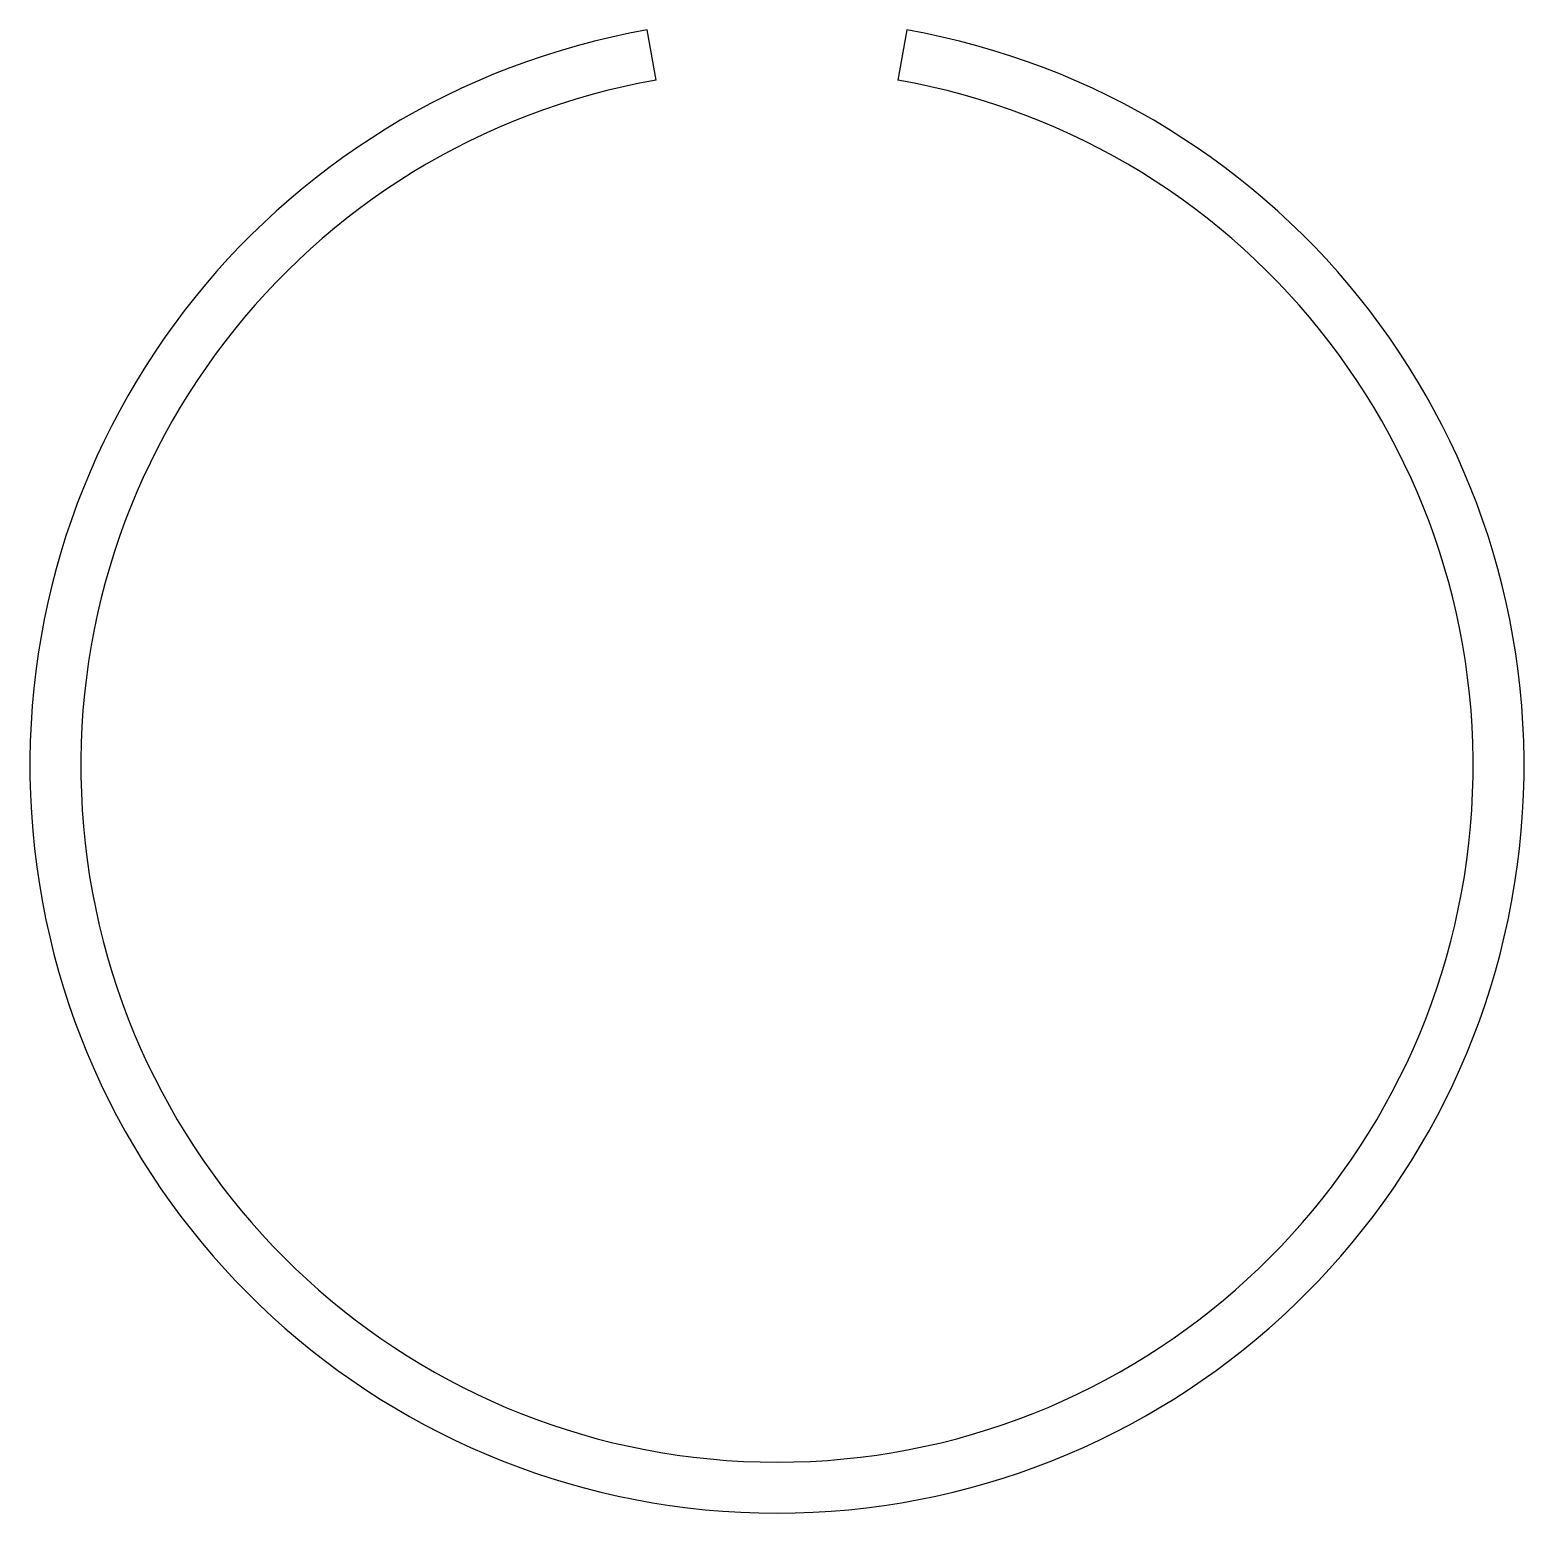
# Model space of a CAD drawing. Header units: millimetres. Extents: x -88 to 88, y -88 to 87.
import ezdxf

# ---------------------------------------------------------------- set-up
doc = ezdxf.new("R2010")
doc.units = ezdxf.units.MM
doc.layers.add('white_c_outline', color=7, linetype='Continuous')

msp = doc.modelspace()

# ---------------------------------------------------------------- linework, layer by layer
at = {"layer": 'white_c_outline'}
for p, q in [((-14.24, 80.75), (-15.28, 86.66)), ((15.28, 86.66), (14.24, 80.75))]:
    msp.add_line(p, q, dxfattribs=at)
for radius, start, end in [(88, 100, 440), (82, -260, 80)]:
    msp.add_arc((0, 0), radius, start, end, dxfattribs=at)

doc.saveas('drawing.dxf')
